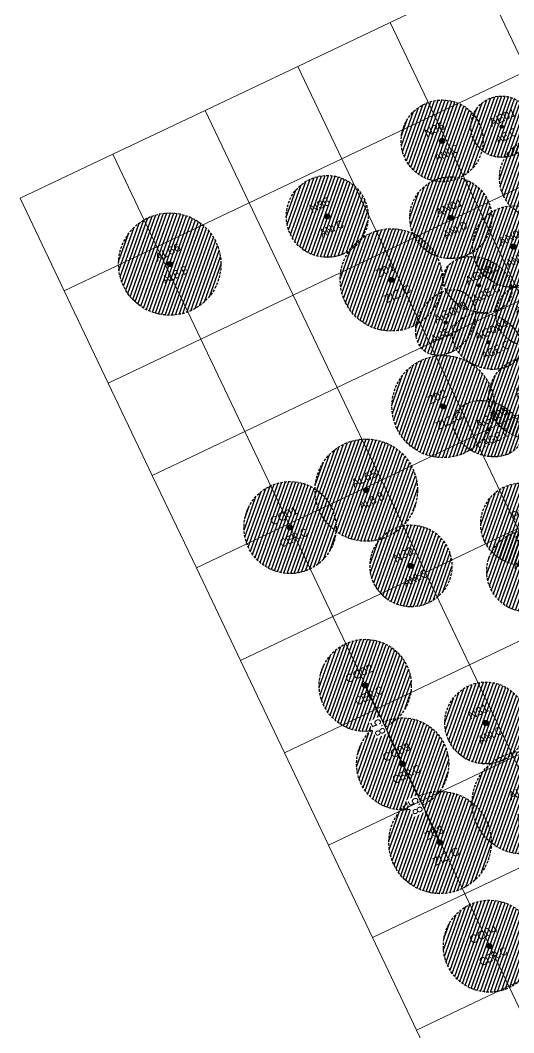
# Model space of a CAD drawing. Header units: metres. Extents: x 679599 to 680038, y 2748524 to 2748844.
# Drawn here: x 679599.2 to 679647.3, y 2748586.6 to 2748685.5 of the extents above; entities that cross this region are included whole.
import ezdxf

# ---------------------------------------------------------------- set-up
doc = ezdxf.new("R2010")
doc.units = ezdxf.units.M
doc.linetypes.add('HIDDEN', pattern=[0.375, 0.25, -0.125])
doc.layers.add('00-GRID_PLANTATION', color=7, linetype='Continuous', lineweight=0, true_color=0xff9c7a)
for name, color, linetype in [('02-L-Setting Out_Dimensions', 250, 'Continuous'), ('COTAUX', 7, 'Continuous'), ('SL_TREE_CANOPY', 251, 'HIDDEN'), ('SL_TREE_ID', 162, 'Continuous'), ('SL_TREE_LEGEND', 7, 'Continuous'), ('SL_TREE_TRUNK', 251, 'Continuous')]:
    doc.layers.add(name, color=color, linetype=linetype)
for name, color, linetype, true_color in [('SL_TREE_ACACIA_ETBAICA', 7, 'Continuous', 0x405700), ('SL_TREE_ACACIA_GERRARDII', 7, 'Continuous', 0x4c4c00), ('SL_TREE_ACACIA_NILOTICA', 7, 'Continuous', 0x264d00), ('SL_TREE_ALBIZIA_LEBBECK', 7, 'Continuous', 0xa3a300), ('SL_TREE_CERCIDIUM_FLORIDUM', 7, 'Continuous', 0xe0e000), ('SL_TREE_PROSOPIS_CINERARIA', 7, 'Continuous', 0x5f7f00), ('SL_TREE_ZIZIPHUS_SPINA', 7, 'Continuous', 0xc6d408)]:
    doc.layers.add(name, color=color, linetype=linetype, true_color=true_color)
doc.styles.add('E100', font='verdana.ttf', dxfattribs={"height": 0.4})
doc.styles.get("Standard").update_dxf_attribs({"font": 'arial.ttf'})
doc.styles.add('TER-200', font='ARIALN.TTF', dxfattribs={"height": 1})
doc.dimstyles.new('E250', dxfattribs={"dimscale": 0.03, "dimtxt": 0.4, "dimasz": 0.5, "dimexe": 0.1, "dimexo": 1, "dimgap": 4, "dimtad": 1, "dimzin": 0, "dimdsep": 46, "dimtxsty": 'E100', "dimblk1": 'LINCOT200', "dimblk2": 'LINCOT200', "dimsah": 1, "dimcen": 0.1, "dimdle": 0.1, "dimse1": 1, "dimse2": 1, "dimclrt": 256, "dimadec": 0, "dimazin": 0, "dimtfac": 0.01538461538461539, "dimtofl": 0, "dimtmove": 0, "dimatfit": 3, "dimldrblk": 'LINCOT200', "dimfxl": 1, "dimtolj": 1, "dimtzin": 0, "dimarcsym": 0})
pattern_1 = [(45, (0, 0), (-0.2245064030267289, 0.2245064030267289), [])]

# ---------------------------------------------------------------- blocks, each defined once
blk = doc.blocks.new('Albizia_lebbeck')
h = blk.add_hatch()
h.set_pattern_fill('ANSI31', color=256, scale=0.1)
h.set_pattern_definition(pattern_1)
edge = h.paths.add_edge_path()
edge.add_arc((0, 4.656612873077393e-10), 4.999999999981005, -25.44812939262281, 334.5518706073772)
at = {"layer": 'SL_TREE_TRUNK'}
h = blk.add_hatch(color=256, dxfattribs=at)
h.dxf.hatch_style = 1
edge = h.paths.add_edge_path()
edge.add_arc((2.328306436538696e-10, 0), 0.2500003876001918, 0, 360)
at = {"layer": 'SL_TREE_CANOPY', "linetype": 'HIDDEN'}
blk.add_circle((2.328306436538696e-10, 0), 5, dxfattribs=at)
at = {"layer": 'SL_TREE_TRUNK'}
blk.add_circle((2.328306436538696e-10, 0), 0.2500003876001918, dxfattribs=at)
at = {"layer": 'SL_TREE_ID'}
blk.add_attdef('ID', (-0.9810078069718458, 0.7368421231547302), '', height=0.8, rotation=0.000420918299423, dxfattribs=at)
at = {"layer": 'SL_TREE_LEGEND', "insert": (-1.25964832330942, -0.7561016048520699), "char_height": 0.8, "attachment_point": 1, "rotation": 0.012362144525415425, "style": 'TER-200'}
blk.add_mtext_dynamic_manual_height_columns('ALB.B', width=38.77958347063934, gutter_width=12.50001938000959, heights=[0], dxfattribs=at)
blk = doc.blocks.new('Ziziphus_spina_christi')
h = blk.add_hatch()
h.set_pattern_fill('ANSI31', color=256, scale=0.1)
h.set_pattern_definition(pattern_1)
edge = h.paths.add_edge_path()
edge.add_arc((-6.661338147750939e-16, -8.881784197001252e-16), 5.000000000000001, 0, 360)
at = {"layer": 'SL_TREE_TRUNK'}
h = blk.add_hatch(color=256, dxfattribs=at)
h.dxf.hatch_style = 1
edge = h.paths.add_edge_path()
edge.add_arc((0, 0), 0.2500003876001918, 0, 360)
at = {"layer": 'SL_TREE_CANOPY', "linetype": 'HIDDEN'}
blk.add_circle((0, 0), 5, dxfattribs=at)
at = {"layer": 'SL_TREE_TRUNK'}
blk.add_circle((0, 0), 0.2500003876001918, dxfattribs=at)
at = {"layer": 'SL_TREE_ID'}
blk.add_attdef('ID', (-1.090554446818487, 0.7152588476904356), '', height=0.8, rotation=0.000420918299423, dxfattribs=at)
at = {"layer": 'SL_TREE_LEGEND'}
blk.add_attdef('NOMBRE_ESPECIE', (-1.464163609154383, -1.887849904743556), '', height=0.8, rotation=0.000420918299423, dxfattribs=at)
blk = doc.blocks.new('Acacia_nilotica')
h = blk.add_hatch()
h.set_pattern_fill('ANSI31', color=256, scale=0.1)
h.set_pattern_definition(pattern_1)
edge = h.paths.add_edge_path()
edge.add_arc((-6.661338147750939e-16, -8.881784197001252e-16), 3.999999999999999, 0, 360)
at = {"layer": 'SL_TREE_TRUNK'}
h = blk.add_hatch(color=256, dxfattribs=at)
h.dxf.hatch_style = 1
edge = h.paths.add_edge_path()
edge.add_arc((0, 0), 0.2500003876001918, 0, 360)
at = {"layer": 'SL_TREE_CANOPY', "linetype": 'HIDDEN'}
blk.add_circle((0, 0), 4, dxfattribs=at)
at = {"layer": 'SL_TREE_TRUNK'}
blk.add_circle((0, 0), 0.2500003876001918, dxfattribs=at)
at = {"layer": 'SL_TREE_ID'}
blk.add_attdef('ID', (-1.213950848484089, 0.9305009110162956), '', height=0.8, rotation=0.000420918299423, dxfattribs=at)
at = {"layer": 'SL_TREE_LEGEND', "insert": (-1.34179218168218, -0.8530613644979894), "char_height": 0.8, "attachment_point": 1, "style": 'TER-200'}
blk.add_mtext_dynamic_manual_height_columns('ANI.C', width=38.77952334683659, gutter_width=12.5, heights=[0], dxfattribs=at)
blk = doc.blocks.new('Acacia_gerrardii')
h = blk.add_hatch()
h.set_pattern_fill('ANSI31', color=256, scale=0.1, style=0)
h.set_pattern_definition(pattern_1)
edge = h.paths.add_edge_path()
edge.add_ellipse((-0.07890667230822146, 0.1374323763884604), major_axis=(-2.334159139066159, 2.54631103014604), ratio=0.7600819417513992, start_angle=0, end_angle=360)
at = {"layer": 'SL_TREE_TRUNK'}
h = blk.add_hatch(color=256, dxfattribs=at)
h.dxf.hatch_style = 1
edge = h.paths.add_edge_path()
edge.add_arc((2.328306436538696e-10, 4.656612873077393e-10), 0.1500002322718501, -7.354891001008641, 352.6451089989913)
at = {"layer": 'SL_TREE_CANOPY'}
blk.add_ellipse((-0.07890667230822146, 0.1374323763884604), major_axis=(-2.334159139066159, 2.54631103014604), ratio=0.7600819417513992, dxfattribs=at)
at = {"layer": 'SL_TREE_TRUNK'}
for radius in [0.1500002322718501, 0.150000232560115]:
    blk.add_circle((2.328306436538696e-10, 4.656612873077393e-10), radius, dxfattribs=at)
at = {"layer": 'SL_TREE_ID'}
blk.add_attdef('ID', (-0.9728607100642677, 0.5309647998048064), '', height=0.8, rotation=0.000420918299423, dxfattribs=at)
at = {"layer": 'SL_TREE_LEGEND', "insert": (-1.118427887933137, -0.6025218042600855), "char_height": 0.8, "attachment_point": 1, "style": 'TER-200'}
blk.add_mtext_dynamic_manual_height_columns('AGE.C', width=38.77952334683659, gutter_width=12.5, heights=[0], dxfattribs=at)
blk = doc.blocks.new('Acacia_gerrardii_1')
h = blk.add_hatch()
h.set_pattern_fill('ANSI31', color=256, scale=0.1, style=0)
h.set_pattern_definition(pattern_1)
edge = h.paths.add_edge_path()
edge.add_ellipse((2.328306436538696e-10, 4.656612873077393e-10), major_axis=(-2.994620075353438, -1.721699553644494), ratio=0.7600819417513994, start_angle=0, end_angle=360)
at = {"layer": 'SL_TREE_TRUNK'}
h = blk.add_hatch(color=256, dxfattribs=at)
h.dxf.hatch_style = 1
edge = h.paths.add_edge_path()
edge.add_arc((4.656612873077393e-10, 9.313225746154785e-10), 0.1500002322718501, -7.354891001008638, 352.6451089989913)
at = {"layer": 'SL_TREE_CANOPY'}
blk.add_ellipse((2.328306436538696e-10, 4.656612873077393e-10), major_axis=(-2.994620075353436, -1.721699553644493), ratio=0.7600819417513992, dxfattribs=at)
at = {"layer": 'SL_TREE_TRUNK'}
for radius in [0.1500002322718501, 0.150000232560115]:
    blk.add_circle((4.656612873077393e-10, 9.313225746154785e-10), radius, dxfattribs=at)
at = {"layer": 'SL_TREE_ID'}
blk.add_attdef('ID', (-0.8856829385832512, 0.3273389908758872), '', height=0.8, rotation=0.000420918299423, dxfattribs=at)
at = {"layer": 'SL_TREE_LEGEND', "insert": (-1.952773218109769, -0.530258249099262), "char_height": 0.8, "attachment_point": 1, "style": 'TER-200'}
blk.add_mtext_dynamic_manual_height_columns('AGE.C', width=38.77952334683659, gutter_width=12.5, heights=[0], dxfattribs=at)
blk = doc.blocks.new('Acacia etbaica')
h = blk.add_hatch()
h.set_pattern_fill('ANSI31', color=256, scale=0.1)
h.set_pattern_definition(pattern_1)
edge = h.paths.add_edge_path()
edge.add_arc((4.440892098500626e-16, -1.110223024625157e-15), 3.000000000000001, 0, 360)
at = {"layer": 'SL_TREE_TRUNK'}
h = blk.add_hatch(color=256, dxfattribs=at)
h.dxf.hatch_style = 1
edge = h.paths.add_edge_path()
edge.add_arc((-4.190951585769653e-09, -3.725290298461914e-09), 0.1500002332421871, 286.4511275051879, 569.1271037239628)
edge.add_arc((-2.328306436538696e-09, 2.328306436538696e-09), 0.1500002378014961, 209.127105287983, 286.4511261276718)
at = {"layer": 'SL_TREE_CANOPY'}
blk.add_circle((0, 0), 3, dxfattribs=at)
at = {"layer": 'SL_TREE_TRUNK'}
for radius in [0.1500002332387778, 0.150000232560115]:
    blk.add_circle((-4.190951585769653e-09, -3.725290298461914e-09), radius, dxfattribs=at)
at = {"layer": 'SL_TREE_ID'}
blk.add_attdef('ID', (-0.8932882340763868, 0.3719346012949387), '', height=0.8, rotation=0.000420918299423, dxfattribs=at)
at = {"layer": 'SL_TREE_LEGEND', "insert": (-1.03268935325265, -0.5916003125882874), "char_height": 0.8, "attachment_point": 1, "rotation": 0.012362144577741912, "style": 'TER-200'}
blk.add_mtext_dynamic_manual_height_columns('AE.C', width=38.77952334683659, gutter_width=12.5, heights=[0], dxfattribs=at)
blk = doc.blocks.new('Prosopis_cineraria')
h = blk.add_hatch()
h.set_pattern_fill('ANSI31', color=256, scale=0.1)
h.set_pattern_definition(pattern_1)
edge = h.paths.add_edge_path()
edge.add_arc((-1.862645149230957e-09, -1.396983861923218e-09), 4.000000002159871, 0, 360)
at = {"layer": 'SL_TREE_TRUNK'}
h = blk.add_hatch(color=256, dxfattribs=at)
h.dxf.hatch_style = 1
edge = h.paths.add_edge_path()
edge.add_arc((0, 0), 0.25, 0, 360)
at = {"layer": 'SL_TREE_CANOPY', "linetype": 'HIDDEN'}
blk.add_circle((0, 0), 4, dxfattribs=at)
at = {"layer": 'SL_TREE_TRUNK'}
blk.add_circle((0, 0), 0.25, dxfattribs=at)
at = {"layer": 'SL_TREE_ID'}
blk.add_attdef('ID', (-0.5349555176233096, 0.6443084545875202), '', height=0.8, rotation=0.000420918299423, dxfattribs=at)
at = {"layer": 'SL_TREE_LEGEND', "insert": (-1.190907274773998, -0.8530613649636507), "char_height": 0.8, "attachment_point": 1, "style": 'TER-200'}
blk.add_mtext_dynamic_manual_height_columns('PRO.C', width=38.77952334683659, gutter_width=12.5, heights=[0], dxfattribs=at)
blk = doc.blocks.new('cercidium_floridum')
h = blk.add_hatch()
h.set_pattern_fill('ANSI31', color=256, scale=0.1)
h.set_pattern_definition(pattern_1)
edge = h.paths.add_edge_path()
edge.add_arc((0, 9.313225746154785e-10), 4.49999999985001, -25.44812939262281, 334.5518706073772)
at = {"layer": 'SL_TREE_TRUNK'}
h = blk.add_hatch(color=256, dxfattribs=at)
h.dxf.hatch_style = 1
edge = h.paths.add_edge_path()
edge.add_arc((2.328306436538696e-10, 4.656612873077393e-10), 0.2500003876001918, 0, 360)
at = {"layer": 'SL_TREE_CANOPY', "linetype": 'HIDDEN'}
blk.add_circle((2.328306436538696e-10, 4.656612873077393e-10), 4.5, dxfattribs=at)
at = {"layer": 'SL_TREE_TRUNK'}
blk.add_circle((2.328306436538696e-10, 4.656612873077393e-10), 0.2500003876001918, dxfattribs=at)
at = {"layer": 'SL_TREE_ID'}
blk.add_attdef('ID', (-1.470375263044438, 0.9027416517720255), '', height=0.8, rotation=0.000420918299423, dxfattribs=at)
at = {"layer": 'SL_TREE_LEGEND', "insert": (-1.530811281546491, -0.6532864510081708), "char_height": 0.8, "attachment_point": 1, "rotation": 0.012362144525415425, "style": 'TER-200'}
blk.add_mtext_dynamic_manual_height_columns('CER.C', width=38.77958347063934, gutter_width=12.50001938000959, heights=[0], dxfattribs=at)
blk = doc.blocks.new('Acacia Nilotica D')
h = blk.add_hatch()
h.set_pattern_fill('ANSI31', color=256, scale=0.1)
h.set_pattern_definition(pattern_1)
edge = h.paths.add_edge_path()
edge.add_arc((2.328306436538696e-10, 0), 3.999999999999999, -6.5439871631012e-05, 359.9999345601284)
at = {"layer": 'SL_TREE_TRUNK'}
h = blk.add_hatch(color=256, dxfattribs=at)
h.dxf.hatch_style = 1
edge = h.paths.add_edge_path()
edge.add_arc((2.328306436538696e-10, 0), 0.2500003876001918, 0, 360)
at = {"layer": 'SL_TREE_CANOPY', "linetype": 'HIDDEN'}
blk.add_circle((2.328306436538696e-10, 0), 4, dxfattribs=at)
at = {"layer": 'SL_TREE_TRUNK'}
blk.add_circle((2.328306436538696e-10, 0), 0.2500003876001918, dxfattribs=at)
at = {"layer": 'SL_TREE_ID'}
blk.add_attdef('ID', (-1.114701568342348, 0.5722070784384528), '', height=0.8, rotation=0.000420918299423, dxfattribs=at)
at = {"layer": 'SL_TREE_LEGEND', "insert": (-1.328076369118698, -0.8530600350350142), "char_height": 0.8, "attachment_point": 1, "rotation": 359.99993456012834, "style": 'TER-200'}
blk.add_mtext_dynamic_manual_height_columns('ANI.D', width=38.77952334683659, gutter_width=12.5, heights=[0], dxfattribs=at)
blk = doc.blocks.new('LINCOT200')
for p, q in [((0, -9.999961704014428), (0, 10.00003829598555)), ((3.694822225952521e-13, 3.829598557558711e-05), (10.00000000000051, 3.829598557558711e-05))]:
    blk.add_line(p, q)
at = {"const_width": 1.875}
blk.add_lwpolyline([(3.535533801624467, -3.535495714255788), (-3.535533950636761, 3.535572157214077)], dxfattribs=at)
at = {"layer": 'COTAUX'}
blk.add_line((0, 0), (-1.249999999999915, 0), dxfattribs=at)
blk = doc.blocks.new('*D66')
at = {"layer": '02-L-Setting Out_Dimensions', "color": 0, "lineweight": -2, "transparency": 16777216}
blk.add_line((679640.1374342081, 2748605.17933889), (679636.4979303355, 2748612.827535511), dxfattribs=at)
at = {"layer": 'Defpoints', "color": 0, "transparency": 16777216}
for p in [(679636.4914849375, 2748612.841080136), (679636.4914849338, 2748612.841080134), (679640.143879615, 2748605.16579427)]:
    blk.add_point(p, dxfattribs=at)
at = {"layer": '02-L-Setting Out_Dimensions', "color": 0, "lineweight": -2, "transparency": 16777216, "xscale": 0.015, "yscale": 0.015, "zscale": 0.015}
for p, rotation in [((679636.4914849331, 2748612.841080134), 115.4481099165443), ((679640.1438796106, 2748605.165794268), 295.4481099165442)]:
    blk.add_blockref('LINCOT200', p, dxfattribs=dict(at, rotation=rotation))
at = {"layer": '02-L-Setting Out_Dimensions', "transparency": 16777216, "insert": (679637.7482907501, 2748608.732484092), "char_height": 1, "attachment_point": 5, "rotation": 115.44810991654431, "style": 'TER-200', "bg_fill": 3, "box_fill_scale": 1.1, "bg_fill_color": 256, "bg_fill_true_color": 13158600, "bg_fill_transparency": 0}
blk.add_mtext('\\A1;8.5', dxfattribs=at)
blk = doc.blocks.new('*D67')
at = {"layer": '02-L-Setting Out_Dimensions', "color": 0, "lineweight": -2, "transparency": 16777216}
blk.add_line((679636.4850395346, 2748612.854624759), (679632.8455356631, 2748620.50282138), dxfattribs=at)
at = {"layer": 'Defpoints', "color": 0, "transparency": 16777216}
for p in [(679632.8390902617, 2748620.516366001), (679632.8390902629, 2748620.516366001), (679636.4914849381, 2748612.841080135)]:
    blk.add_point(p, dxfattribs=at)
at = {"layer": '02-L-Setting Out_Dimensions', "color": 0, "lineweight": -2, "transparency": 16777216, "xscale": 0.015, "yscale": 0.015, "zscale": 0.015}
for p, rotation in [((679632.8390902607, 2748620.516366003), 115.4481099102665), ((679636.4914849371, 2748612.841080137), 295.4481099102665)]:
    blk.add_blockref('LINCOT200', p, dxfattribs=dict(at, rotation=rotation))
at = {"layer": '02-L-Setting Out_Dimensions', "transparency": 16777216, "insert": (679634.0958960782, 2748616.407769961), "char_height": 1, "attachment_point": 5, "rotation": 115.44810991026652, "style": 'TER-200', "bg_fill": 3, "box_fill_scale": 1.1, "bg_fill_color": 256, "bg_fill_true_color": 13158600, "bg_fill_transparency": 0}
blk.add_mtext('\\A1;8.5', dxfattribs=at)

msp = doc.modelspace()

# ---------------------------------------------------------------- linework, layer by layer
at = {"layer": '00-GRID_PLANTATION'}
for points in [[(679644.3135183979, 2748689.591488746), (679653.3432978359, 2748693.888357757), (679657.6401668467, 2748684.858578319), (679648.6103874085, 2748680.561709308)], [(679635.2837389599, 2748685.294619736), (679644.313518398, 2748689.591488746), (679648.6103874088, 2748680.561709309), (679639.5806079706, 2748676.264840297)], [(679626.2539595215, 2748680.997750725), (679635.2837389602, 2748685.294619736), (679639.5806079706, 2748676.264840297), (679630.5508285324, 2748671.967971286)], [(679617.2241800838, 2748676.700881714), (679626.253959522, 2748680.997750725), (679630.5508285329, 2748671.967971286), (679621.5210490942, 2748667.671102276)], [(679639.5806079708, 2748676.264840297), (679648.6103874088, 2748680.561709309), (679652.9072564197, 2748671.53192987), (679643.8774769815, 2748667.235060859)], [(679608.1944006453, 2748672.404012704), (679617.2241800841, 2748676.700881714), (679621.5210490944, 2748667.671102276), (679612.4912696562, 2748663.374233265)], [(679630.5508285327, 2748671.967971286), (679639.5806079706, 2748676.264840297), (679643.8774769817, 2748667.235060859), (679634.8476975431, 2748662.938191848)], [(679599.1646212074, 2748668.107143693), (679608.1944006456, 2748672.404012703), (679612.4912696565, 2748663.374233264), (679603.4614902181, 2748659.077364254)], [(679621.5210490945, 2748667.671102276), (679630.5508285329, 2748671.967971286), (679634.8476975436, 2748662.938191848), (679625.8179181053, 2748658.641322837)], [(679643.8774769813, 2748667.235060859), (679652.9072564199, 2748671.53192987), (679657.2041254301, 2748662.502150432), (679648.174345992, 2748658.205281421)], [(679612.4912696567, 2748663.374233265), (679621.521049095, 2748667.671102276), (679625.8179181056, 2748658.641322838), (679616.7881386671, 2748654.344453826)], [(679634.8476975432, 2748662.938191848), (679643.8774769817, 2748667.235060859), (679648.1743459922, 2748658.205281421), (679639.1445665539, 2748653.90841241)], [(679603.4614902183, 2748659.077364254), (679612.4912696568, 2748663.374233265), (679616.7881386674, 2748654.344453826), (679607.7583592292, 2748650.047584815)], [(679625.8179181053, 2748658.641322837), (679634.8476975436, 2748662.938191848), (679639.1445665542, 2748653.908412409), (679630.1147871162, 2748649.611543398)], [(679616.7881386674, 2748654.344453827), (679625.8179181055, 2748658.641322838), (679630.1147871163, 2748649.611543399), (679621.085007678, 2748645.314674389)], [(679639.1445665539, 2748653.90841241), (679648.1743459922, 2748658.205281421), (679652.4712150029, 2748649.175501982), (679643.4414355645, 2748644.878632972)], [(679607.7583592292, 2748650.047584816), (679616.7881386675, 2748654.344453827), (679621.0850076783, 2748645.314674388), (679612.0552282396, 2748641.017805377)], [(679630.114787116, 2748649.611543399), (679639.1445665542, 2748653.908412409), (679643.441435565, 2748644.878632971), (679634.4116561266, 2748640.58176396)], [(679621.085007678, 2748645.314674389), (679630.1147871162, 2748649.6115434), (679634.4116561268, 2748640.581763961), (679625.3818766886, 2748636.284894951)], [(679643.4414355645, 2748644.878632972), (679652.4712150029, 2748649.175501982), (679656.7680840137, 2748640.145722543), (679647.7383045752, 2748635.848853533)], [(679612.0552282397, 2748641.017805378), (679621.085007678, 2748645.314674389), (679625.3818766887, 2748636.28489495), (679616.3520972506, 2748631.988025939)], [(679634.4116561266, 2748640.58176396), (679643.441435565, 2748644.878632971), (679647.7383045757, 2748635.848853533), (679638.7085251373, 2748631.551984522)], [(679625.3818766886, 2748636.284894951), (679634.4116561268, 2748640.581763961), (679638.7085251377, 2748631.551984522), (679629.6787456993, 2748627.255115512)], [(679616.3520972506, 2748631.988025939), (679625.3818766887, 2748636.28489495), (679629.6787456996, 2748627.255115511), (679620.6489662611, 2748622.958246501)], [(679638.7085251373, 2748631.551984522), (679647.7383045754, 2748635.848853534), (679652.0351735863, 2748626.819074095), (679643.0053941481, 2748622.522205084)], [(679643.0053941482, 2748622.522205085), (679652.0351735866, 2748626.819074095), (679656.3320425972, 2748617.789294657), (679647.302263159, 2748613.492425646)], [(679647.302263159, 2748613.492425646), (679656.3320425975, 2748617.789294656), (679660.6289116081, 2748608.759515218), (679651.5991321699, 2748604.462646207)], [(679642.5693527319, 2748600.165777197), (679651.5991321702, 2748604.462646208), (679655.896001181, 2748595.432866769), (679646.8662217424, 2748591.135997759)], [(679633.5395732934, 2748595.868908186), (679642.5693527319, 2748600.165777197), (679646.8662217424, 2748591.135997759), (679637.8364423043, 2748586.839128748)], [(679646.8662217424, 2748591.135997759), (679655.8960011808, 2748595.43286677), (679660.1928701916, 2748586.403087331), (679651.1630907533, 2748582.10621832)], [(679637.8364423043, 2748586.839128748), (679646.8662217424, 2748591.135997759), (679651.1630907533, 2748582.10621832), (679642.1333113147, 2748577.80934931)]]:
    msp.add_lwpolyline(points, close=True, dxfattribs=at)

# ---------------------------------------------------------------- block references
at = {"layer": 'SL_TREE_ACACIA_ETBAICA', "rotation": 25.44812939262281}
for p, values in [((679646.1493126886, 2748675.100814815), {'ID': 'AE01'}), ((679648.6055332355, 2748656.725862554), {'ID': 'AE03'})]:
    msp.add_blockref('Acacia etbaica', p, dxfattribs=at).add_auto_attribs(values)
at = {"layer": 'SL_TREE_ACACIA_GERRARDII', "rotation": 25.44812939262281}
for name, p, values in [('Acacia_gerrardii', (679643.9417079671, 2748659.583125011), {'ID': 'AG002'}), ('Acacia_gerrardii_1', (679640.6823575989, 2748655.960808739), {'ID': 'AG003'}), ('Acacia_gerrardii', (679644.8509645937, 2748654.052013889), {'ID': 'AG004'}), ('Acacia_gerrardii', (679644.9130479569, 2748645.51384234), {'ID': 'AG005'})]:
    msp.add_blockref(name, p, dxfattribs=at).add_auto_attribs(values)
at = {"layer": 'SL_TREE_ACACIA_NILOTICA'}
for name, p, rotation, values in [('Acacia_nilotica', (679640.344934092, 2748673.716567668), 25.44812939262281, {'ID': 'N36'}), ('Acacia Nilotica D', (679649.9444169949, 2748670.082883116), 25.44819483249446, {'ID': 'AN03'}), ('Acacia_nilotica', (679629.1292951257, 2748666.337076019), 25.44812939262281, {'ID': 'N35'}), ('Acacia Nilotica D', (679641.1909360433, 2748666.207167765), 25.44819483249446, {'ID': 'AN01'}), ('Acacia Nilotica D', (679647.3203569688, 2748663.381559829), 25.44819483249446, {'ID': 'AN02'}), ('Acacia Nilotica D', (679648.8807100402, 2748648.618139161), 25.44819483249446, {'ID': 'AN13'}), ('Acacia_nilotica', (679637.3047325215, 2748632.189970904), 25.44812939262281, {'ID': 'N32'}), ('Acacia Nilotica D', (679648.7043725109, 2748631.665660462), 25.44819483249446, {'ID': 'AN16'}), ('Acacia_nilotica', (679644.6087397715, 2748616.839026997), 25.44812939262281, {'ID': 'N31'})]:
    msp.add_blockref(name, p, dxfattribs=dict(at, rotation=rotation)).add_auto_attribs(values)
at = {"layer": 'SL_TREE_ALBIZIA_LEBBECK', "rotation": 25.44812939262281}
for p, values in [((679613.7560465209, 2748661.679426374), {'ID': 'AL66'}), ((679632.9411005564, 2748639.591984053), {'ID': 'AL65'}), ((679648.2750267617, 2748609.035117067), {'ID': 'AL64'})]:
    msp.add_blockref('Albizia_lebbeck', p, dxfattribs=at).add_auto_attribs(values)
at = {"layer": 'SL_TREE_CERCIDIUM_FLORIDUM', "rotation": 25.44812939262281}
for p, values in [((679625.5001232271, 2748635.938760056), {'ID': 'CC01'}), ((679632.8390902618, 2748620.516366001), {'ID': 'CC02'}), ((679636.4914849388, 2748612.841080135), {'ID': 'CC03'}), ((679644.9641106852, 2748595.036371063), {'ID': 'CC04'})]:
    msp.add_blockref('cercidium_floridum', p, dxfattribs=at).add_auto_attribs(values)
at = {"layer": 'SL_TREE_PROSOPIS_CINERARIA', "rotation": 25.44812939262281}
msp.add_blockref('Prosopis_cineraria', (679648.1127504971, 2748636.28395959), dxfattribs=at).add_auto_attribs({'ID': 'P022'})
at = {"layer": 'SL_TREE_ZIZIPHUS_SPINA', "rotation": 25.44812939262281}
for p, values in [((679635.3919273217, 2748660.136064461), {'ID': 'Z01', 'NOMBRE_ESPECIE': 'ZIZ.C'}), ((679640.4473309539, 2748647.762702417), {'ID': 'Z02', 'NOMBRE_ESPECIE': 'ZIZ.C'}), ((679640.1438796155, 2748605.16579427), {'ID': 'Z03', 'NOMBRE_ESPECIE': 'ZIZ.C'})]:
    msp.add_blockref('Ziziphus_spina_christi', p, dxfattribs=at).add_auto_attribs(values)

# ---------------------------------------------------------------- next in the draw order: dimensions: what is measured, and where the dimension line sits
at = {"layer": '02-L-Setting Out_Dimensions'}
dim = msp.add_aligned_dim(p1=(679640.1438796152, 2748605.16579427), p2=(679636.491484938, 2748612.841080136), distance=4.784781825529521e-09, dimstyle='E250', override={"dimtxt": 0.8, "dimdec": 1, "dimtxsty": 'TER-200', "dimtfill": 1, "dimtfillclr": 7}, dxfattribs=at)
dim.commit()
dim.dimension.update_dxf_attribs({"geometry": '*D66', "text_midpoint": (679637.7482907502, 2748608.732484092)})

# ---------------------------------------------------------------- next in the draw order: linework, layer by layer
at = {"layer": '00-GRID_PLANTATION'}
for points in [[(679638.272483721, 2748609.195556635), (679647.3022631595, 2748613.492425646), (679651.59913217, 2748604.462646207), (679642.5693527319, 2748600.165777197)], [(679629.2427042829, 2748604.898687624), (679638.272483721, 2748609.195556635), (679642.5693527319, 2748600.165777197), (679633.5395732933, 2748595.868908186)]]:
    msp.add_lwpolyline(points, close=True, dxfattribs=at)

# ---------------------------------------------------------------- next in the draw order: dimensions: what is measured, and where the dimension line sits
at = {"layer": '02-L-Setting Out_Dimensions'}
dim = msp.add_aligned_dim(p1=(679636.491484938, 2748612.841080136), p2=(679632.8390902613, 2748620.516366001), distance=-1.4716815480194237e-09, dimstyle='E250', override={"dimtxt": 0.8, "dimdec": 1, "dimtxsty": 'TER-200', "dimtfill": 1, "dimtfillclr": 7}, dxfattribs=at)
dim.commit()
dim.dimension.update_dxf_attribs({"geometry": '*D67', "text_midpoint": (679634.0958960783, 2748616.407769961)})

# ---------------------------------------------------------------- next in the draw order: linework, layer by layer
at = {"layer": '00-GRID_PLANTATION'}
for points in [[(679629.6787456992, 2748627.255115512), (679638.7085251375, 2748631.551984523), (679643.0053941482, 2748622.522205085), (679633.9756147099, 2748618.225336074)], [(679620.6489662611, 2748622.958246501), (679629.6787456993, 2748627.255115512), (679633.9756147101, 2748618.225336073), (679624.9458352717, 2748613.928467063)], [(679633.9756147101, 2748618.225336074), (679643.0053941482, 2748622.522205085), (679647.302263159, 2748613.492425646), (679638.2724837208, 2748609.195556635)], [(679624.9458352717, 2748613.928467063), (679633.9756147101, 2748618.225336074), (679638.2724837208, 2748609.195556635), (679629.2427042825, 2748604.898687624)]]:
    msp.add_lwpolyline(points, close=True, dxfattribs=at)

doc.saveas('drawing.dxf')
